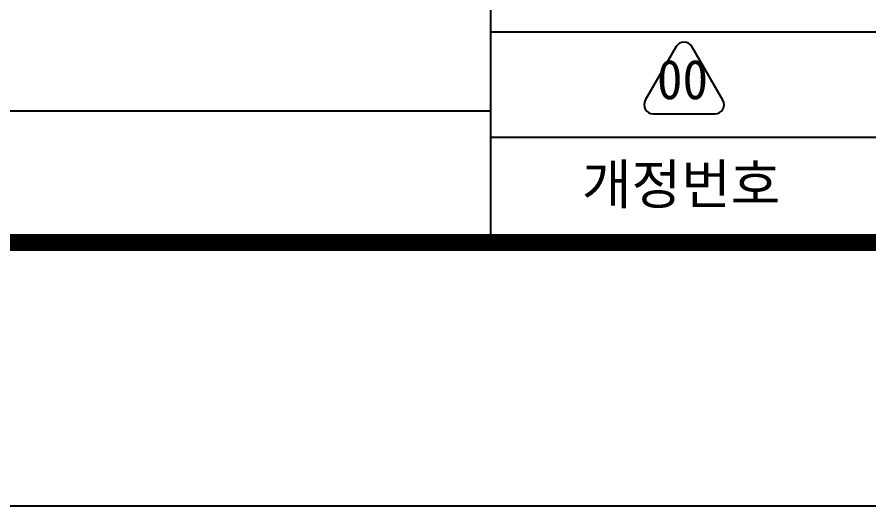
# Model space of a CAD drawing. Header units: millimetres. Extents: x 0 to 1079, y 0 to 594.
# Drawn here: x 314 to 378.7, y 0 to 37.1 of the extents above; entities that cross this region are included whole.
import ezdxf
from ezdxf.enums import TextEntityAlignment as Align

# ---------------------------------------------------------------- set-up
doc = ezdxf.new("R2010")
doc.units = ezdxf.units.MM
doc.layers.add('A-ANNO-TTLB', color=7, linetype='Continuous')
doc.styles.add('TTLB-BIG', font='Gulim.TTF', dxfattribs={"height": 3})
doc.styles.add('굴림체', font='GulimChe.TTF', dxfattribs={"height": 3})

# ---------------------------------------------------------------- blocks, each defined once
blk = doc.blocks.new('W')
at = {"layer": 'A-ANNO-TTLB'}
for p, q in [((350, 20), (350, 60)), ((350, 36), (611, 36)), ((190, 30), (350, 30)), ((350, 28), (611, 28)), ((0, 0), (841, 0))]:
    blk.add_line(p, q, dxfattribs=at)
at = {"layer": 'A-ANNO-TTLB', "const_width": 1.3}
blk.add_lwpolyline([(40, 574), (821, 574), (821, 20), (40, 20)], close=True, dxfattribs=at)
at = {"layer": 'A-ANNO-TTLB', "flags": 128}
blk.add_lwpolyline([(367.606, 30.803), (365.25, 34.883, 0.57735), (364.072, 34.883), (361.717, 30.803, 0.57735), (362.305, 29.783), (367.017, 29.783, 0.57735)], format="xyb", close=True, dxfattribs=at)
at = {"layer": 'A-ANNO-TTLB', "style": '굴림체'}
blk.add_text('개정번호', height=3, dxfattribs=at).set_placement((356.914, 22.929))
blk.add_attdef('도면번호', text='', height=5, rotation=180, dxfattribs=at).set_placement((89.787, 569.416), align=Align.CENTER)
for tag, p in [('관련참조도면', (789.017, 63.683)), ('시공공구', (666.048, 51.244)), ('도면명칭', (770.985, 51.488)), ('축척', (666.077, 38.384)), ('도면번호', (770.999, 38.448)), ('페이지', (666.762, 25.371)), ('CAD파일명', (771.642, 25.604))]:
    blk.add_attdef(tag, text='', height=3, dxfattribs=at).set_placement(p, align=Align.CENTER)
at = {"layer": 'A-ANNO-TTLB', "style": '굴림체', "flags": 8}
for tag, p in [('개정4-번호', (364.545, 55.733)), ('개정4-개정사유', (464.615, 55.496)), ('개정3-번호', (364.545, 48.364)), ('개정3-개정사유', (464.615, 48.117)), ('개정2-번호', (364.545, 40.364)), ('개정2-개정사유', (464.615, 40.117)), ('개정1-번호', (364.545, 32.364)), ('개정1-개정사유', (464.615, 32.117))]:
    blk.add_attdef(tag, text='', height=3, dxfattribs=at).set_placement(p, align=Align.MIDDLE)
at = {"layer": 'A-ANNO-TTLB'}
for tag, style, flags, p in [('개정4-날짜', '굴림체', 8, (385.084, 55.701)), ('개정4-작성자', '굴림체', 8, (522.808, 55.455)), ('개정4-검토자', '굴림체', 8, (552.576, 55.335)), ('개정4-확인자', '굴림체', 8, (583.194, 55.206)), ('설계회사', 'TTLB-BIG', 1, (214.366, 54.924)), ('개정3-날짜', '굴림체', 8, (385.084, 48.446)), ('개정3-작성자', '굴림체', 8, (522.808, 47.938)), ('개정3-검토자', '굴림체', 8, (552.576, 47.942)), ('개정3-확인자', '굴림체', 8, (583.194, 47.938)), ('개정2-날짜', '굴림체', 8, (385.084, 40.446)), ('개정2-작성자', '굴림체', 8, (522.808, 39.938)), ('개정2-검토자', '굴림체', 8, (552.576, 39.942)), ('개정2-확인자', '굴림체', 8, (583.194, 39.938)), ('개정1-날짜', '굴림체', 8, (385.084, 32.446)), ('개정1-작성자', '굴림체', 8, (522.808, 31.938)), ('개정1-검토자', '굴림체', 8, (552.576, 31.942)), ('개정1-확인자', '굴림체', 8, (583.194, 31.938))]:
    blk.add_attdef(tag, text='', height=3, dxfattribs=dict(at, style=style, flags=flags)).set_placement(p, align=Align.MIDDLE_LEFT)
at = {"layer": 'A-ANNO-TTLB', "style": '굴림체'}
for tag, p in [('설계회사', (214.366, 54.924)), ('설계감리', (214.366, 45.162)), ('시공회사', (214.366, 35.039)), ('설계건명', (76.102, 34.873)), ('시공감리', (214.366, 25.277)), ('시공건명', (76.102, 25.057))]:
    blk.add_attdef(tag, text='', height=3, dxfattribs=at).set_placement(p, align=Align.MIDDLE_LEFT)

msp = doc.modelspace()

# ---------------------------------------------------------------- block references
ref = msp.add_blockref('W', (0, 0))
ref.add_attrib('개정1-번호', '00', dxfattribs={"layer": 'A-ANNO-TTLB', "height": 3, "style": '굴림체'}).set_placement((364.545, 32.364), align=Align.MIDDLE)

doc.saveas('drawing.dxf')
